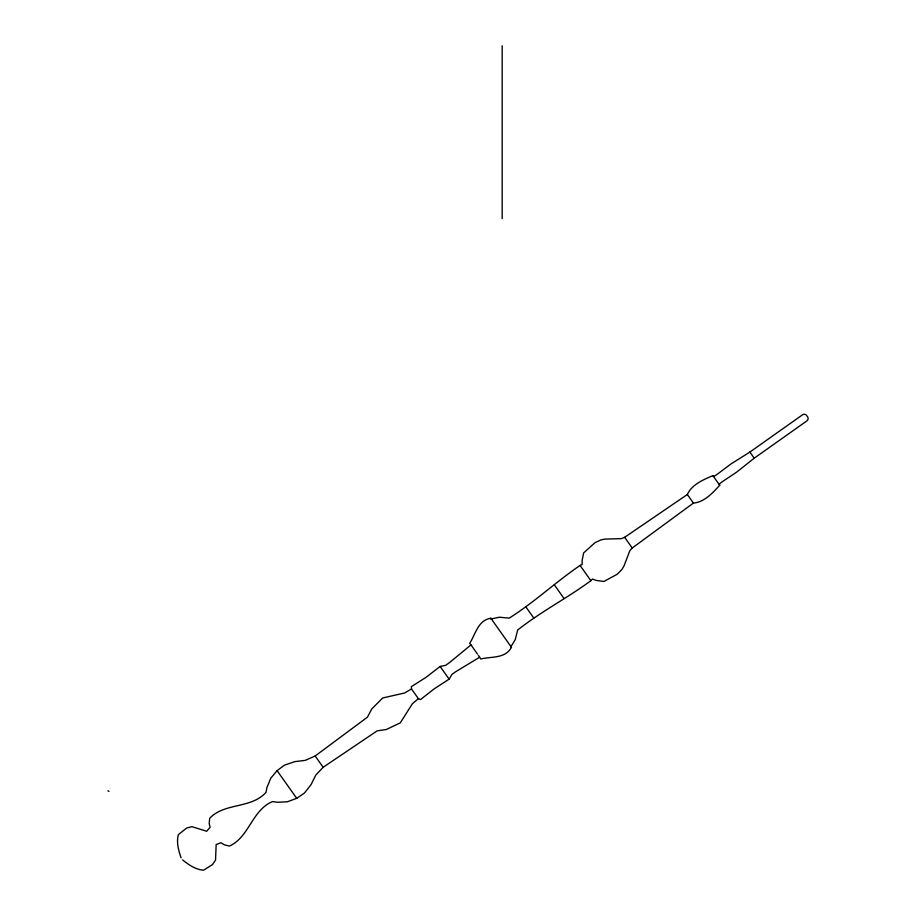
<?xml version="1.0" encoding="UTF-8"?>
<svg xmlns="http://www.w3.org/2000/svg" width="916" height="916" viewBox="0 0 916 916"><rect width="100%" height="100%" fill="white"/><g stroke="black" fill="none" stroke-linecap="round" stroke-linejoin="round"><path stroke-width="1.37" d="M490.861 618.231L490.701 619.067L499.357 617.224L509.227 618.117C534.2 602.385 555.726 582.026 580.068 565.435L582.164 564.508L582.118 560.443L583.675 552.886L594.942 542.73L601.01 539.868L604.995 539.1L621.426 538.631L624.643 537.303L687.343 494.503C691.729 484.587 703.385 479.652 712.911 475.644L713.965 476.435L717.148 474.339L730.991 463.943L749.883 452.069L802.485 414.822A3.057 3.057 0 0 1 807.088 416.173A3.057 3.057 0 0 1 806.824 420.948L754.212 458.195L736.739 472.072L722.335 481.679L719.312 483.98L719.701 485.24C712.763 492.9 704.232 502.243 693.423 503.079L632.223 548.008L629.899 550.608L624.002 565.939L621.964 569.443L617.235 574.229L603.919 581.477L596.27 580.435L592.457 579.038L590.877 580.71C567.153 598.159 540.795 611.705 517.666 630.025L515.227 639.643L510.613 647.188L511.449 647.314C505.38 658.787 491.457 656.383 480.74 658.982L479.686 657.207L455.973 671.543L452.012 674.302L449.126 679.145L434.127 688.878L420.547 699.561L418.372 698.656L411.513 688.969L411.387 686.622L425.974 677.371L440.127 666.447L445.657 665.337L449.584 662.52L470.984 644.91L469.656 643.33C475.679 634.078 478.026 620.143 490.861 618.231L511.449 647.314M418.372 698.656L412.315 703.832L400.281 722.873L386.312 729.514L377.152 730.853L323.153 767.287L315.699 775.211L311.096 784.565L304.41 793.073L296.704 798.34L287.349 801.786L277.548 802.29L272.453 801.569C251.763 810.374 249.255 837.27 229.355 846.075L224.294 844.804L220.928 842.709L216.153 844.586L215.535 860.09L212.489 864.567L203.57 870.2C195.681 869.662 188.627 864.75 182.57 859.906M411.513 688.969L404.632 692.977L382.67 697.992L371.77 708.961L367.453 717.159L315.15 755.998L305.2 760.383L294.849 761.631L284.601 765.112L277.079 770.619L270.724 778.302L266.991 787.382L265.983 792.432C250.801 809.023 224.603 802.45 209.684 818.297L209.203 823.484L210.062 827.366L206.707 831.247L191.868 826.667L186.646 828.064L178.368 834.602C176.25 842.228 178.54 850.517 181.093 857.834M107.893 790.794L108.981 791.378M749.883 452.069L754.212 458.195M712.911 475.644L719.701 485.24M687.343 494.503L693.423 503.079M624.643 537.303L632.223 548.008M580.068 565.435L590.877 580.71M554.34 584.855L564.027 598.526M525.83 606.827L533.822 618.117M470.984 644.91L477.511 654.127M478.415 655.409L479.537 656.99M440.127 666.447L449.126 679.145M315.15 755.998L323.153 767.287M277.079 770.619L296.704 798.34M502.174 45.8L502.174 218.603"/></g></svg>
